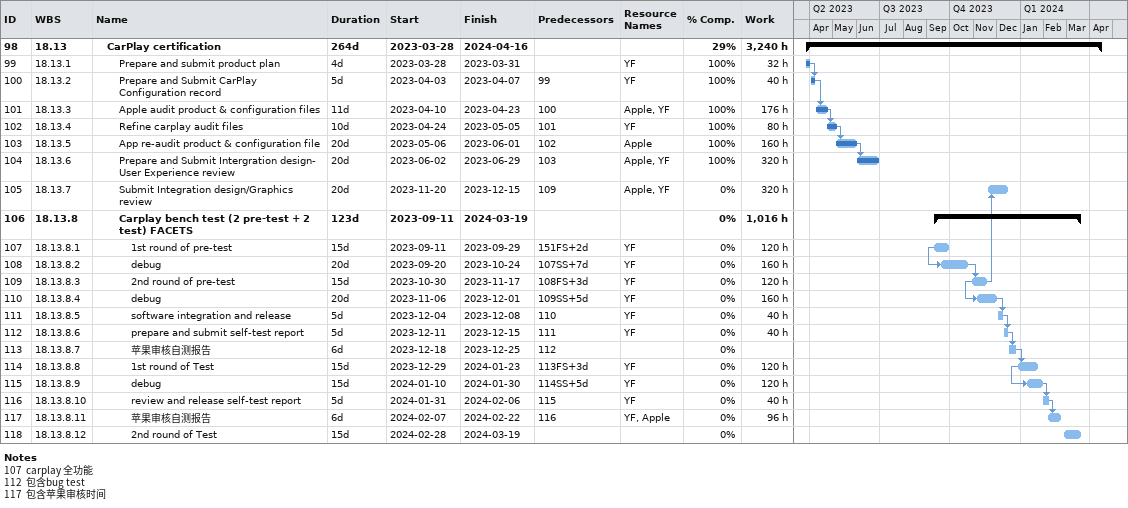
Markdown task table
| ID | WBS | Task | Duration | Start | Finish | Predecessors | Resources | % complete | Work (h) |
|---|---|---|---|---|---|---|---|---|---|
| 98 | 18.13 | **CarPlay certification** | 264d | 2023-03-28 | 2024-04-16 |  |  | 29 | 3240 |
| 99 | 18.13.1 | Prepare and submit product plan | 4d | 2023-03-28 | 2023-03-31 |  | YF | 100 | 32 |
| 100 | 18.13.2 | Prepare and Submit CarPlay Configuration record | 5d | 2023-04-03 | 2023-04-07 | 99 | YF | 100 | 40 |
| 101 | 18.13.3 | Apple audit product & configuration files | 11d | 2023-04-10 | 2023-04-23 | 100 | Apple, YF | 100 | 176 |
| 102 | 18.13.4 | Refine carplay audit files | 10d | 2023-04-24 | 2023-05-05 | 101 | YF | 100 | 80 |
| 103 | 18.13.5 | App re-audit product & configuration file | 20d | 2023-05-06 | 2023-06-01 | 102 | Apple | 100 | 160 |
| 104 | 18.13.6 | Prepare and Submit Intergration design- User Experience review | 20d | 2023-06-02 | 2023-06-29 | 103 | Apple, YF | 100 | 320 |
| 105 | 18.13.7 | Submit Integration design/Graphics review | 20d | 2023-11-20 | 2023-12-15 | 109 | Apple, YF | 0 | 320 |
| 106 | 18.13.8 | **Carplay bench test (2 pre-test + 2 test) FACETS** | 123d | 2023-09-11 | 2024-03-19 |  |  | 0 | 1016 |
| 107 | 18.13.8.1 | 1st round of pre-test | 15d | 2023-09-11 | 2023-09-29 | 151FS+2d | YF | 0 | 120 |
| 108 | 18.13.8.2 | debug | 20d | 2023-09-20 | 2023-10-24 | 107SS+7d | YF | 0 | 160 |
| 109 | 18.13.8.3 | 2nd round of pre-test | 15d | 2023-10-30 | 2023-11-17 | 108FS+3d | YF | 0 | 120 |
| 110 | 18.13.8.4 | debug | 20d | 2023-11-06 | 2023-12-01 | 109SS+5d | YF | 0 | 160 |
| 111 | 18.13.8.5 | software integration and release | 5d | 2023-12-04 | 2023-12-08 | 110 | YF | 0 | 40 |
| 112 | 18.13.8.6 | prepare and submit self-test report | 5d | 2023-12-11 | 2023-12-15 | 111 | YF | 0 | 40 |
| 113 | 18.13.8.7 | 苹果审核自测报告 | 6d | 2023-12-18 | 2023-12-25 | 112 |  | 0 |  |
| 114 | 18.13.8.8 | 1st round of Test | 15d | 2023-12-29 | 2024-01-23 | 113FS+3d | YF | 0 | 120 |
| 115 | 18.13.8.9 | debug | 15d | 2024-01-10 | 2024-01-30 | 114SS+5d | YF | 0 | 120 |
| 116 | 18.13.8.10 | review and release self-test report | 5d | 2024-01-31 | 2024-02-06 | 115 | YF | 0 | 40 |
| 117 | 18.13.8.11 | 苹果审核自测报告 | 6d | 2024-02-07 | 2024-02-22 | 116 | YF, Apple | 0 | 96 |
| 118 | 18.13.8.12 | 2nd round of Test | 15d | 2024-02-28 | 2024-03-19 |  |  | 0 |  |

Notes
- 107: carplay 全功能
- 112: 包含bug test
- 117: 包含苹果审核时间
